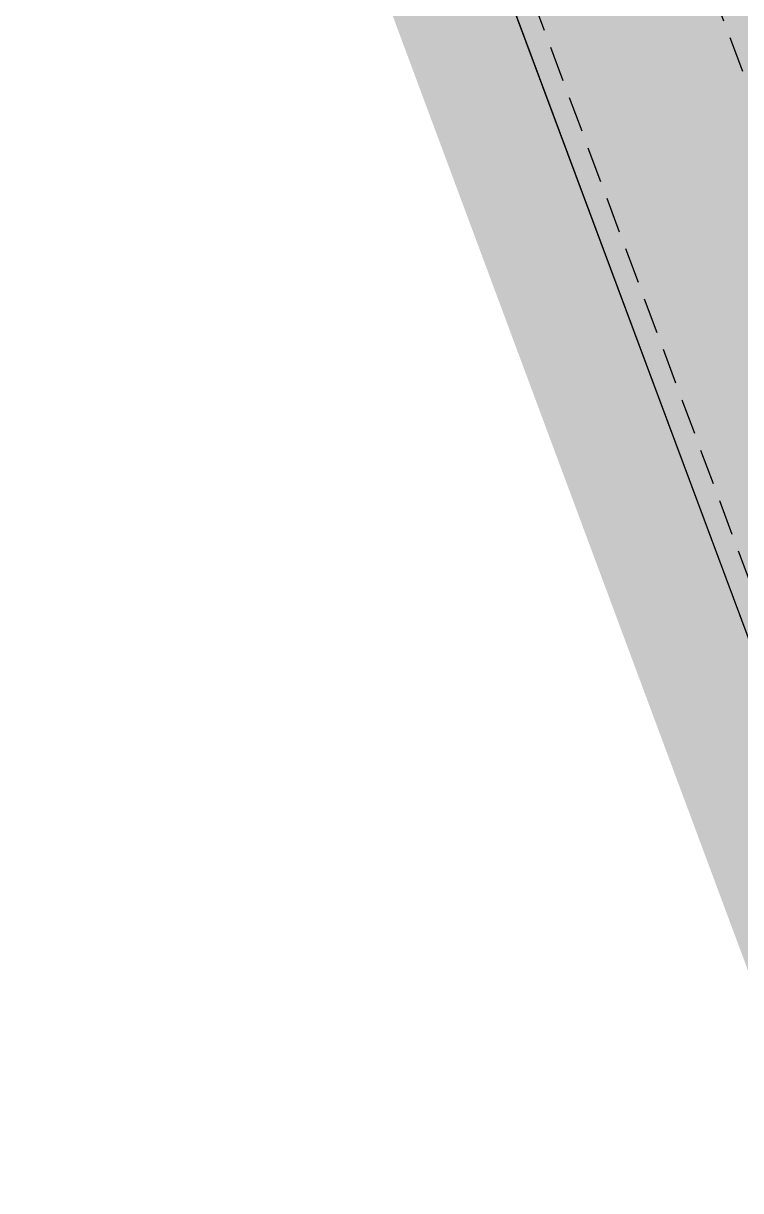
# Model space of a CAD drawing. Extents: x 12199666 to 24617114, y 1197707 to 2548648.
# Drawn here: x 12293007 to 12293107, y 1250068 to 1250230.9 of the extents above; entities that cross this region are included whole.
import ezdxf

# ---------------------------------------------------------------- set-up
doc = ezdxf.new("R2010")
doc.units = 0
doc.header["$LTSCALE"] = 10
doc.header["$MEASUREMENT"] = 0
doc.linetypes.add('TX-PLAN-T1-F11$0$DASHED', pattern=[0.75, 0.5, -0.25])
doc.layers.add('TX-PLAN-T1-F11$0$_EDO-ALUMINIUM-SECTION', color=90, linetype='Continuous', lineweight=30)
doc.layers.add('TX-PLAN-T1-F11$0$幕墙线', color=114, linetype='Continuous', lineweight=30)
doc.layers.add('TX-PLAN-T1-F11$0$bangong', color=5, linetype='Continuous', true_color=0x0000ff)
doc.layers.add('TX-PLAN-T1-F11$0$F-Alum', color=4, linetype='Continuous')
doc.layers.add('TX-PLAN-T1-F11$0$F-dashed line', color=8, linetype='TX-PLAN-T1-F11$0$DASHED')

# ---------------------------------------------------------------- blocks, each defined once
blk = doc.blocks.new('*U193')
at = {"layer": 'TX-PLAN-T1-F11$0$F-Alum', "flags": 128}
blk.add_lwpolyline([(27.04169836640358, -46.80740425240947), (364.0961239619646, -630.2264829897904)], dxfattribs=at)
at = {"layer": 'TX-PLAN-T1-F11$0$F-dashed line', "flags": 128}
for points in [[(50.2786876456812, -33.38286887168942), (387.3331132275052, -616.8019476004993)], [(29.57848780532368, -45.34184349645511), (366.632913393667, -628.760922236208)]]:
    blk.add_lwpolyline(points, dxfattribs=at)
blk = doc.blocks.new('TX-PLAN-T1-F11$0$A$C21521A5F')
at = {"rotation": 90}
blk.add_blockref('*U193', (388.7170751225203, -4239.780242875218, 0.0004146164392175001), dxfattribs=at)
blk = doc.blocks.new('TX-PLAN-T1-F11$0$标准层幕墙0118')
at = {"color": 3, "rotation": 270}
blk.add_blockref('TX-PLAN-T1-F11$0$A$C21521A5F', (4239.780242875684, -661.2834627595585, -0.0004146164392191649), dxfattribs=at)
blk = doc.blocks.new('TX-PLAN-T1-F11')
at = {"layer": 'TX-PLAN-T1-F11$0$bangong', "const_width": 100}
blk.add_lwpolyline([(12297273.27671788, 1250040.053427855), (12296160.23344917, 1249635.85977709), (12296112.70747167, 1249618.145372871), (12295856.30310429, 1250307.416223124), (12295851.64572046, 1250311.016300447), (12295794.17968193, 1250289.596927525), (12294681.13641321, 1249885.40327676), (12294633.61043572, 1249867.688872541), (12294377.20606833, 1250556.959722794), (12294372.54868451, 1250560.559800117), (12294315.08264597, 1250539.140427195), (12293202.03937726, 1250134.94677643), (12293154.51339976, 1250117.232372211), (12292896.37247753, 1250811.171460561), (12292836.97187973, 1250784.745247276), (12291908.2772282, 1250382.531343026)], dxfattribs=at)
at = {"layer": 'TX-PLAN-T1-F11$0$幕墙线'}
blk.add_lwpolyline([(12304713.54617583, 1248758.726555413), (12303496.49231972, 1248305.145598247), (12303234.44913988, 1249008.270055083), (12302017.39528376, 1248554.689097917), (12301755.35210366, 1249257.813554657), (12300538.29675778, 1248804.236595699), (12300276.25506797, 1249507.357054424), (12299059.19972182, 1249053.780095369), (12298797.15803201, 1249756.900554094), (12297580.10268587, 1249303.323595039), (12297318.06099579, 1250006.444053667), (12296101.00713994, 1249552.863096598), (12295838.9639601, 1250255.987553434), (12294621.91010399, 1249802.406596268), (12294359.86692414, 1250505.531053104), (12293142.811578, 1250051.95409405), (12292880.76988819, 1250755.074552775), (12291855.05760744, 1250298.754372426)], dxfattribs=at)
at = {"layer": 'TX-PLAN-T1-F11$0$_EDO-ALUMINIUM-SECTION', "rotation": 350.4236156863823}
blk.add_blockref('TX-PLAN-T1-F11$0$标准层幕墙0118', (12293055.45042718, 1251790.443008234), dxfattribs=at)

msp = doc.modelspace()

# ---------------------------------------------------------------- block references
msp.add_blockref('TX-PLAN-T1-F11', (0, 0))

doc.saveas('drawing.dxf')
